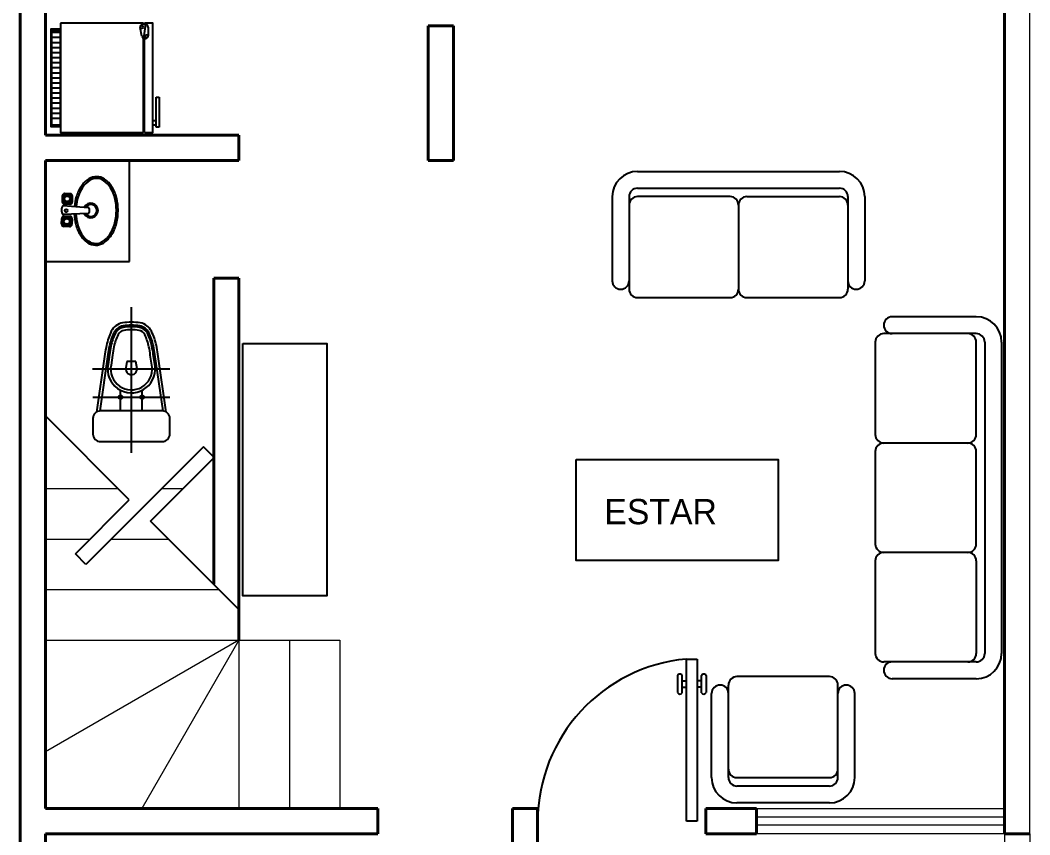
# Model space of a CAD drawing. Header units: millimetres. Extents: x 207.5 to 224.1, y 112.9 to 131.9.
# Drawn here: x 207.52 to 213.52, y 118.34 to 123.18 of the extents above; entities that cross this region are included whole.
import ezdxf

# ---------------------------------------------------------------- set-up
doc = ezdxf.new("R2010")
doc.units = ezdxf.units.MM
doc.header["$LTSCALE"] = 0.05
doc.layers.get('0').update_dxf_attribs({"lineweight": 5})
doc.layers.add('muebles', color=7, linetype='Continuous')
doc.layers.add('muros', color=150, linetype='Continuous', lineweight=40)
doc.layers.add('ventanas', color=4, linetype='Continuous', lineweight=18)
doc.styles.get("Standard").update_dxf_attribs({"font": 'comic.ttf', "height": 0.15})

# ---------------------------------------------------------------- blocks, each defined once
blk = doc.blocks.new('labavo1')
for p, q in [((176.552, 194.3841), (176.5633, 194.5323)), ((176.5706, 194.539), (176.5931, 194.5386)), ((176.6001, 194.5317), (176.6061, 194.3831)), ((176.4823, 194.4251), (176.4817, 194.3926)), ((176.4912, 194.4266), (176.4905, 194.3905)), ((176.5309, 194.4294), (176.4948, 194.4301)), ((176.5295, 194.4387), (176.497, 194.4392)), ((176.5338, 194.3897), (176.5345, 194.4258)), ((176.5431, 194.3915), (176.5437, 194.424)), ((176.6153, 194.3902), (176.6158, 194.4227)), ((176.624, 194.388), (176.6247, 194.424)), ((176.6283, 194.4276), (176.6644, 194.4269)), ((176.6305, 194.4368), (176.663, 194.4363)), ((176.668, 194.4232), (176.6673, 194.3871)), ((176.6772, 194.4216), (176.6766, 194.3891)), ((176.494, 194.3868), (176.5301, 194.3861)), ((176.4959, 194.3779), (176.5284, 194.3773)), ((176.5897, 194.3762), (176.5681, 194.3766)), ((176.6636, 194.3836), (176.6275, 194.3843)), ((176.6619, 194.3749), (176.6294, 194.3755))]:
    blk.add_line(p, q)
for centre, radius in [((176.5125, 194.4081), 0.0167), ((176.5822, 194.4017), 0.00902), ((176.646, 194.4056), 0.0167)]:
    blk.add_circle(centre, radius)
for centre, radius, start, end in [((176.5582, 194.4856), 0.2218, 103.81039, 121.57557), ((176.5809, 194.3931), 0.3171, 88.97098, 103.81039), ((176.5809, 194.3931), 0.3071, 88.97098, 103.81039), ((176.5809, 194.3931), 0.3071, 74.13157, 88.97098), ((176.5809, 194.3931), 0.3171, 74.13157, 88.97098), ((176.522, 194.5444), 0.1527, 121.57557, 146.04496), ((176.522, 194.5444), 0.1427, 121.57557, 146.04496), ((176.5582, 194.4856), 0.2118, 103.81039, 121.57557), ((176.607, 194.4847), 0.2118, 56.36638, 74.13157), ((176.607, 194.4847), 0.2218, 56.36638, 74.13157), ((176.6453, 194.5422), 0.1427, 31.89699, 56.36638), ((176.6453, 194.5422), 0.1527, 31.89699, 56.36638), ((176.4662, 194.582), 0.0854, 146.04496, 178.97098), ((176.4662, 194.582), 0.0854, 178.97098, 211.89699), ((176.4662, 194.582), 0.0754, 146.04496, 178.97098), ((176.4662, 194.582), 0.0754, 178.97098, 211.89699), ((176.5815, 194.5478), 0.0433, 297.65931, 241.83955), ((176.5815, 194.5478), 0.0356, 303.74679, 236.19565), ((176.7024, 194.5778), 0.0754, 358.97098, 31.89699), ((176.7024, 194.5778), 0.0854, 358.97098, 31.89699), ((176.5233, 194.6176), 0.1527, 211.89699, 236.36638), ((176.5233, 194.6176), 0.1427, 211.89699, 236.36638), ((176.5705, 194.5318), 0.00722, 88.97098, 175.64357), ((176.5929, 194.5314), 0.00722, 2.29838, 88.97098), ((176.6466, 194.6154), 0.1427, 301.57557, 326.04496), ((176.6466, 194.6154), 0.1527, 301.57557, 326.04496), ((176.7024, 194.5778), 0.0754, 326.04496, 358.97098), ((176.7024, 194.5778), 0.0854, 326.04496, 358.97098), ((176.5616, 194.6751), 0.2218, 236.36638, 254.13157), ((176.5616, 194.6751), 0.2118, 236.36638, 254.13157), ((176.5877, 194.7668), 0.3171, 254.13157, 264.46839), ((176.5877, 194.7668), 0.3071, 254.13157, 264.46839), ((176.5877, 194.7668), 0.3071, 272.85012, 283.81039), ((176.6104, 194.6742), 0.2118, 283.81039, 301.57557), ((176.6104, 194.6742), 0.2218, 283.81039, 301.57557), ((176.4968, 194.4248), 0.0144, 88.97098, 178.97098), ((176.4948, 194.4265), 0.00361, 88.9119, 178.9119), ((176.5292, 194.4242), 0.0144, 358.97098, 88.97098), ((176.5309, 194.4258), 0.00361, 358.9119, 88.9119), ((176.5877, 194.7668), 0.3171, 272.85012, 283.81039), ((176.6303, 194.4224), 0.0144, 88.97098, 178.97098), ((176.6283, 194.424), 0.00361, 88.9119, 178.9119), ((176.6628, 194.4218), 0.0144, 358.97098, 88.97098), ((176.6644, 194.4233), 0.00361, 358.9119, 88.9119), ((176.4962, 194.3923), 0.0144, 178.97098, 268.97098), ((176.4941, 194.3904), 0.00361, 178.9119, 268.9119), ((176.5287, 194.3918), 0.0144, 268.97098, 358.97098), ((176.5302, 194.3897), 0.00361, 268.9119, 358.9119), ((176.5675, 194.3963), 0.0197, 218.24354, 271.77344), ((176.5911, 194.3959), 0.0197, 266.16852, 319.69842), ((176.6297, 194.3899), 0.0144, 178.97098, 268.97098), ((176.6276, 194.3879), 0.00361, 178.9119, 268.9119), ((176.6622, 194.3894), 0.0144, 268.97098, 358.97098), ((176.6637, 194.3872), 0.00361, 268.9119, 358.9119)]:
    blk.add_arc(centre, radius, start, end)
blk = doc.blocks.new('A$C1A271FA8')
at = {"linetype": 'Continuous'}
for p, q in [((0.2315, 0), (0.2315, 0.8667)), ((0.0745, 0.5876), (0.0239, 0.2433)), ((0.0923, 0.5852), (0.0431, 0.2499)), ((0.1013, 0.584), (0.0926, 0.525)), ((0.1191, 0.5816), (0.1103, 0.5219)), ((0.2045, 0.5434), (0.199, 0.5062)), ((0.2586, 0.5434), (0.2045, 0.5434)), ((0.2649, 0.5003), (0.2586, 0.5434)), ((0.3543, 0.5106), (0.3439, 0.5816)), ((0.3722, 0.5128), (0.3617, 0.584)), ((0.4199, 0.2499), (0.3707, 0.5852)), ((0.4391, 0.2433), (0.3885, 0.5876)), ((0.4601, 0.4984), (0, 0.4984)), ((0.1676, 0.2502), (0.1676, 0.3722)), ((0.2954, 0.2502), (0.2954, 0.3722)), ((0.0029, 0.3312), (0.4601, 0.3312)), ((0.4151, 0.2502), (0.0479, 0.2502)), ((0.0029, 0.2052), (0.0029, 0.1125)), ((0.4601, 0.1125), (0.4601, 0.2052)), ((0.0479, 0.0675), (0.4151, 0.0675))]:
    blk.add_line(p, q, dxfattribs=at)
for centre, major_axis, start_param, end_param in [((0.4495, 0.5604), (0.2649, 0.2649), 1.908286, 2.143632), ((0.193, 0.6837), (0.0636, 0.0636), 0.940655, 1.908286), ((0.193, 0.6837), (0.0509, 0.0509), 0.940655, 1.908286), ((0.193, 0.6837), (0.0445, 0.0445), 0.940655, 1.908286), ((0.193, 0.6837), (0.0318, 0.0318), 0.940655, 1.908286), ((0.2315, 0.4374), (0.2399, 0.2399), 0.630141, 0.940655), ((0.2315, 0.4374), (-0.2272, 0.2272), 5.34253, 5.653044), ((0.2315, 0.4374), (-0.2208, 0.2208), 5.34253, 5.653044), ((0.2315, 0.4374), (0.2081, 0.2081), 0.630141, 0.940655), ((0.2701, 0.6837), (0.0318, 0.0318), 5.945696, 6.913326), ((0.2701, 0.6837), (-0.0445, 0.0445), 4.374899, 5.34253), ((0.2701, 0.6837), (-0.0509, 0.0509), 4.374899, 5.34253), ((0.2701, 0.6837), (-0.0636, 0.0636), 4.374899, 5.34253), ((0.0135, 0.5604), (-0.2649, 0.2649), 4.139554, 4.374899), ((0.4495, 0.5604), (0.2522, 0.2522), 1.908286, 2.143632), ((0.4495, 0.5604), (0.2458, 0.2458), 1.908286, 2.143631), ((0.4495, 0.5604), (-0.2331, 0.2331), 0.33749, 0.572835), ((0.0135, 0.5604), (-0.2331, 0.2331), 4.139554, 4.374899), ((0.0135, 0.5604), (0.2458, 0.2458), 5.71035, 5.945696), ((0.0135, 0.5604), (0.2522, 0.2522), 5.71035, 5.945696), ((0.6632, 0.5143), (0.4195, 0.4195), 2.143631, 2.232312), ((0.6632, 0.5143), (0.4068, 0.4068), 2.143631, 2.232652), ((0.6632, 0.5143), (0.4004, 0.4004), 2.143632, 2.232829), ((0.6632, 0.5143), (0.3877, 0.3877), 2.14363, 2.233195), ((-0.2002, 0.5143), (-0.3877, 0.3877), 4.04999, 4.139555), ((-0.2002, 0.5143), (0.4004, 0.4004), 5.621153, 5.71035), ((-0.2002, 0.5143), (0.4068, 0.4068), 5.621329, 5.71035), ((-0.2002, 0.5143), (0.4195, 0.4195), 5.621669, 5.710351), ((0.2315, 0.4984), (-0.1, 0.1), 0.596293, 4.029487), ((0.2315, 0.4984), (-0.0873, 0.0873), 0.593243, 4.026436), ((0.2315, 0.4984), (-0.0236, 0.0236), 0.55051, 3.983705), ((0.0479, 0.2052), (-0.0318, 0.0318), 5.497786, 7.068584), ((0.4151, 0.2052), (-0.0318, 0.0318), 3.92699, 5.497788), ((0.0479, 0.1125), (-0.0318, 0.0318), 0.785397, 2.356195), ((0.4151, 0.1125), (-0.0318, 0.0318), 2.356194, 3.926992)]:
    blk.add_ellipse(centre, major_axis=major_axis, ratio=1, start_param=start_param, end_param=end_param, dxfattribs=at)
for centre in [(0.1676, 0.3312), (0.2954, 0.3312)]:
    blk.add_ellipse(centre, major_axis=(0.00795, 0.00795), ratio=1, dxfattribs=at)
blk = doc.blocks.new('inodoro3')
blk.add_blockref('A$C1A271FA8', (181.9833, 183.1952))
blk = doc.blocks.new('love-syt1')
for p, q in [((6.1941, 4.459), (7.3941, 4.459)), ((6.1941, 4.359), (7.3941, 4.359)), ((6.0441, 4.309), (6.0441, 3.809)), ((6.1441, 4.309), (6.1441, 3.759)), ((6.7441, 4.309), (6.1941, 4.309)), ((6.8441, 4.309), (7.3941, 4.309)), ((7.4441, 4.309), (7.4441, 3.759)), ((7.5441, 4.309), (7.5441, 3.809)), ((6.7941, 4.259), (6.7941, 3.759)), ((6.0941, 3.759), (6.0941, 3.759)), ((7.4941, 3.759), (7.4941, 3.759)), ((6.1941, 3.709), (6.7441, 3.709)), ((6.8441, 3.709), (7.3941, 3.709))]:
    blk.add_line(p, q)
for centre, radius, start, end in [((6.1941, 4.309), 0.15, 90, 180), ((7.3941, 4.309), 0.15, 0, 90), ((6.1941, 4.309), 0.05, 90, 180), ((7.3941, 4.309), 0.05, 360, 90), ((6.1941, 4.259), 0.05, 90, 180), ((6.7441, 4.259), 0.05, 0, 90), ((6.8441, 4.259), 0.05, 90, 180), ((7.3941, 4.259), 0.05, 360, 90), ((6.0941, 3.809), 0.05, 180, 270), ((6.0941, 3.809), 0.05, 270, 0), ((7.4941, 3.809), 0.05, 180, 270), ((7.4941, 3.809), 0.05, 270, 0), ((6.1941, 3.759), 0.05, 180, 270), ((6.7441, 3.759), 0.05, 270, 0), ((6.8441, 3.759), 0.05, 180, 270), ((7.3941, 3.759), 0.05, 270, 0)]:
    blk.add_arc(centre, radius, start, end)
blk = doc.blocks.new('sillon1')
for p, q in [((6.1941, 4.459), (6.7441, 4.459)), ((6.1941, 4.359), (6.7441, 4.359)), ((6.0441, 4.309), (6.0441, 3.809)), ((6.1441, 4.309), (6.1441, 3.759)), ((6.7441, 4.309), (6.1941, 4.309)), ((6.7941, 4.309), (6.7941, 3.759)), ((6.8941, 4.309), (6.8941, 3.809)), ((6.0941, 3.759), (6.0941, 3.759)), ((6.8441, 3.759), (6.8441, 3.759)), ((6.1941, 3.709), (6.7441, 3.709))]:
    blk.add_line(p, q)
for centre, radius, start, end in [((6.1941, 4.309), 0.15, 90, 180), ((6.7441, 4.309), 0.15, 0, 90), ((6.1941, 4.309), 0.05, 90, 180), ((6.7441, 4.309), 0.05, 360, 90), ((6.1941, 4.259), 0.05, 90, 180), ((6.7441, 4.259), 0.05, 0, 90), ((6.0941, 3.809), 0.05, 180, 270), ((6.0941, 3.809), 0.05, 270, 0), ((6.8441, 3.809), 0.05, 180, 270), ((6.8441, 3.809), 0.05, 270, 0), ((6.1941, 3.759), 0.05, 180, 270), ((6.7441, 3.759), 0.05, 270, 0)]:
    blk.add_arc(centre, radius, start, end)
blk = doc.blocks.new('sofa1')
for p, q in [((6.1941, 4.459), (8.0441, 4.459)), ((6.1941, 4.359), (8.0441, 4.359)), ((6.0441, 4.309), (6.0441, 3.809)), ((6.1441, 4.309), (6.1441, 3.759)), ((6.7441, 4.309), (6.1941, 4.309)), ((7.3941, 4.309), (6.8441, 4.309)), ((7.4941, 4.309), (8.0441, 4.309)), ((8.0941, 4.309), (8.0941, 3.759)), ((8.1941, 4.309), (8.1941, 3.809)), ((6.7941, 4.259), (6.7941, 3.759)), ((7.4441, 4.259), (7.4441, 3.759)), ((6.0941, 3.759), (6.0941, 3.759)), ((8.1441, 3.759), (8.1441, 3.759)), ((6.1941, 3.709), (6.7441, 3.709)), ((6.8441, 3.709), (7.3941, 3.709)), ((7.4941, 3.709), (8.0441, 3.709))]:
    blk.add_line(p, q)
for centre, radius, start, end in [((6.1941, 4.309), 0.15, 90, 180), ((8.0441, 4.309), 0.15, 0, 90), ((6.1941, 4.309), 0.05, 90, 180), ((8.0441, 4.309), 0.05, 360, 90), ((6.1941, 4.259), 0.05, 90, 180), ((6.7441, 4.259), 0.05, 0, 90), ((6.8441, 4.259), 0.05, 90, 180), ((7.3941, 4.259), 0.05, 0, 90), ((7.4941, 4.259), 0.05, 90, 180), ((8.0441, 4.259), 0.05, 360, 90), ((6.0941, 3.809), 0.05, 180, 270), ((6.0941, 3.809), 0.05, 270, 0), ((8.1441, 3.809), 0.05, 180, 270), ((8.1441, 3.809), 0.05, 270, 0), ((6.1941, 3.759), 0.05, 180, 270), ((6.7441, 3.759), 0.05, 270, 0), ((6.8441, 3.759), 0.05, 180, 270), ((7.3941, 3.759), 0.05, 270, 0), ((7.4941, 3.759), 0.05, 180, 270), ((8.0441, 3.759), 0.05, 270, 0)]:
    blk.add_arc(centre, radius, start, end)
blk = doc.blocks.new('refrigerador2')
for p, q in [((0.043, 0.6367), (0.6077, 0.6367)), ((0.043, 0.5867), (0.043, 0.6367)), ((0.0853, 0.6367), (0.0853, 0.5867)), ((0.1153, 0.6367), (0.1153, 0.5867)), ((0.1453, 0.6367), (0.1453, 0.5867)), ((0.1753, 0.6367), (0.1753, 0.5867)), ((0.2053, 0.6367), (0.2053, 0.5867)), ((0.2353, 0.6367), (0.2353, 0.5867)), ((0.2653, 0.6367), (0.2653, 0.5867)), ((0.2953, 0.6367), (0.2953, 0.5867)), ((0.3253, 0.6367), (0.3253, 0.5867)), ((0.3553, 0.6367), (0.3553, 0.5867)), ((0.3853, 0.6367), (0.3853, 0.5867)), ((0.4153, 0.6367), (0.4153, 0.5867)), ((0.4453, 0.6367), (0.4453, 0.5867)), ((0.4753, 0.6367), (0.4753, 0.5867)), ((0.5053, 0.6367), (0.5053, 0.5867)), ((0.5353, 0.6367), (0.5353, 0.5867)), ((0.5653, 0.6367), (0.5653, 0.5867)), ((0.5953, 0.6367), (0.5953, 0.5867)), ((0.6077, 0.6367), (0.6077, 0.5867)), ((0.05, 0.5867), (0.6, 0.5867)), ((0, 0.0934), (0.5615, 0.0934)), ((0, 0.0867), (0.5597, 0.0867)), ((0.0098, 0.0867), (0.0098, 0.0934)), ((0.5591, 0.0845), (0.5607, 0.0911)), ((0.6413, 0.0809), (0.5615, 0.0934)), ((0.5723, 0.1022), (0.6232, 0.1128)), ((0.6263, 0.0659), (0.5737, 0.0659)), ((0.6413, 0.0809), (0.6413, 0.0981)), ((0.6413, 0.0934), (0.65, 0.0934)), ((0.6413, 0.0867), (0.65, 0.0867)), ((0.0314, 0.0177), (0.2093, 0.0177)), ((0.0314, 0), (0.0314, 0.0177)), ((0.0435, 0.0177), (0.0435, 0.0367)), ((0.0707, 0.0367), (0.0707, 0.0177)), ((0.2093, 0.0177), (0.2093, 0)), ((0.2093, 0), (0.0314, 0))]:
    blk.add_line(p, q)
for points in [[(0.6139, 0.5867), (0.6139, 0.6434), (0.0361, 0.6434), (0.0361, 0.5867)], [(0.65, 0.5867), (0, 0.5867), (0, 0.0934)], [(0.65, 0.0934), (0.65, 0.5867)], [(0, 0.0867), (0, 0.0367), (0.65, 0.0367), (0.65, 0.0867)]]:
    blk.add_lwpolyline(points)
for centre in [(0.5715, 0.0747), (0.6249, 0.103)]:
    blk.add_circle(centre, 0.00794)
for centre, start, end in [((0.5737, 0.0809), 166.32371, 270), ((0.5753, 0.0875), 101.70816, 166.32371), ((0.6263, 0.0981), 0, 101.70816), ((0.6263, 0.0809), 270, 0)]:
    blk.add_arc(centre, 0.015, start, end)
blk = doc.blocks.new('p_puerta02')
for p, q in [((0.8844, 0), (0.8844, 0.9627)), ((0.8844, 0.9627), (0.9486, 0.9627)), ((0.9486, 0.9627), (0.9486, 0)), ((0.8305, 0.8655), (0.8312, 0.8655)), ((0.8312, 0.8655), (0.8312, 0.7629)), ((0.8587, 0.7626), (0.8587, 0.8652)), ((0.9741, 0.7626), (0.9741, 0.8652)), ((1.0016, 0.8655), (1.0016, 0.7629)), ((1.0022, 0.8655), (1.0016, 0.8655)), ((0.8587, 0.8332), (0.8844, 0.8332)), ((0.8587, 0.7947), (0.8844, 0.7947)), ((0.9741, 0.8332), (0.9484, 0.8332)), ((0.9741, 0.7947), (0.9484, 0.7947)), ((0.9486, 0), (0.8844, 0))]:
    blk.add_line(p, q)
for centre, radius, start, end in [((0.9729, -0.0062), 0.9729, 95.21784, 179.63493), ((0.8445, 0.857), 0.0164, 30.09239, 148.70091), ((0.9882, 0.857), 0.0164, 31.29909, 149.90761), ((0.845, 0.7705), 0.0158, 208.92137, 329.84319), ((0.9877, 0.7705), 0.0158, 210.15681, 331.07863)]:
    blk.add_arc(centre, radius, start, end)

msp = doc.modelspace()

# ---------------------------------------------------------------- linework, layer by layer
for p, q in [((213.5193, 118.3431), (213.5193, 129.9181)), ((207.6693, 120.3931), (208.1012, 120.3931)), ((208.3604, 120.3931), (208.4863, 120.3931)), ((207.6693, 120.0931), (207.9345, 120.0931)), ((208.0604, 120.0931), (208.4012, 120.0931)), ((207.6693, 119.7931), (208.7012, 119.7931)), ((207.6693, 119.4931), (209.4193, 119.4931)), ((208.8193, 119.4931), (207.6693, 118.8291)), ((208.8193, 119.4931), (208.242, 118.4931)), ((208.8193, 119.4931), (208.8193, 118.4931)), ((209.1193, 119.4931), (209.1193, 118.4931)), ((209.4193, 119.4931), (209.4193, 118.4931)), ((213.3693, 118.3431), (213.3693, 112.9181)), ((213.5193, 118.3431), (213.5193, 112.9181))]:
    msp.add_line(p, q)
at = {"layer": 'muebles'}
for p, q in [((208.1693, 121.7431), (208.1693, 122.3431)), ((207.6693, 121.7431), (208.1693, 121.7431)), ((208.1679, 120.3264), (207.6693, 120.825)), ((208.6081, 120.6408), (207.9101, 119.9428)), ((208.6711, 120.5778), (208.6081, 120.6408)), ((208.2938, 120.2005), (208.6711, 120.5778)), ((207.8472, 120.0057), (208.1679, 120.3264)), ((208.8193, 119.675), (208.2938, 120.2005)), ((207.9101, 119.9428), (207.8472, 120.0057))]:
    msp.add_line(p, q, dxfattribs=at)
for points in [[(208.8418, 121.2562), (209.3418, 121.2562), (209.3418, 119.7562), (208.8418, 119.7562)], [(210.8237, 120.5668), (212.0237, 120.5668), (212.0237, 119.9668), (210.8237, 119.9668)]]:
    msp.add_lwpolyline(points, close=True, dxfattribs=at)
at = {"layer": 'muros'}
for p, q in [((207.5193, 114.8431), (207.5193, 126.4931)), ((207.6693, 122.4931), (207.6693, 126.4931)), ((213.3693, 118.3431), (213.3693, 126.3431)), ((209.9443, 122.3431), (209.9443, 123.1431)), ((209.9443, 123.1431), (210.0943, 123.1431)), ((210.0943, 122.3431), (210.0943, 123.1431)), ((207.6693, 122.4931), (208.8193, 122.4931)), ((208.8193, 122.3431), (208.8193, 122.4931)), ((207.6693, 122.3431), (208.8193, 122.3431)), ((207.6693, 118.4931), (207.6693, 122.3431)), ((209.9443, 122.3431), (210.0943, 122.3431)), ((208.6693, 119.825), (208.6693, 121.6431)), ((208.6693, 121.6431), (208.8193, 121.6431)), ((208.8193, 119.4931), (208.8193, 121.6431)), ((207.6693, 118.4931), (209.6443, 118.4931)), ((209.6443, 118.3431), (209.6443, 118.4931)), ((210.4443, 114.9931), (210.4443, 118.4931)), ((210.4443, 118.4931), (210.5943, 118.4931)), ((210.5943, 114.8431), (210.5943, 118.4931)), ((211.5943, 118.3431), (211.5943, 118.4931)), ((211.5943, 118.4931), (211.8943, 118.4931)), ((211.8943, 118.3431), (211.8943, 118.4931)), ((207.6693, 118.3431), (209.6443, 118.3431)), ((207.6693, 114.9931), (207.6693, 118.3431)), ((211.5943, 118.3431), (211.8943, 118.3431)), ((213.3693, 118.3431), (213.5193, 118.3431))]:
    msp.add_line(p, q, dxfattribs=at)
at = {"layer": 'ventanas'}
for p, q in [((211.8943, 118.4931), (213.3693, 118.4931)), ((211.8943, 118.4431), (213.3693, 118.4431)), ((213.3693, 118.3931), (211.8943, 118.3931)), ((213.3693, 118.3431), (211.8943, 118.3431))]:
    msp.add_line(p, q, dxfattribs=at)

# ---------------------------------------------------------------- block references
at = {"layer": 'muebles'}
for name, p, rotation in [('refrigerador2', (208.3448, 122.5089), 90), ('labavo1', (13.3907, 298.6272), 270), ('sofa1', (208.8922, 127.458), 270), ('sillon1', (218.5227, 122.9852), 180)]:
    msp.add_blockref(name, p, dxfattribs=dict(at, rotation=rotation))
for name, p in [('love-syt1', (204.9939, 117.8188)), ('inodoro3', (25.9654, -62.5903)), ('p_puerta02', (210.5943, 118.4181))]:
    msp.add_blockref(name, p, dxfattribs=at)

# ---------------------------------------------------------------- texts
msp.add_text('ESTAR', height=0.15).set_placement((210.991, 120.1815))

doc.saveas('drawing.dxf')
